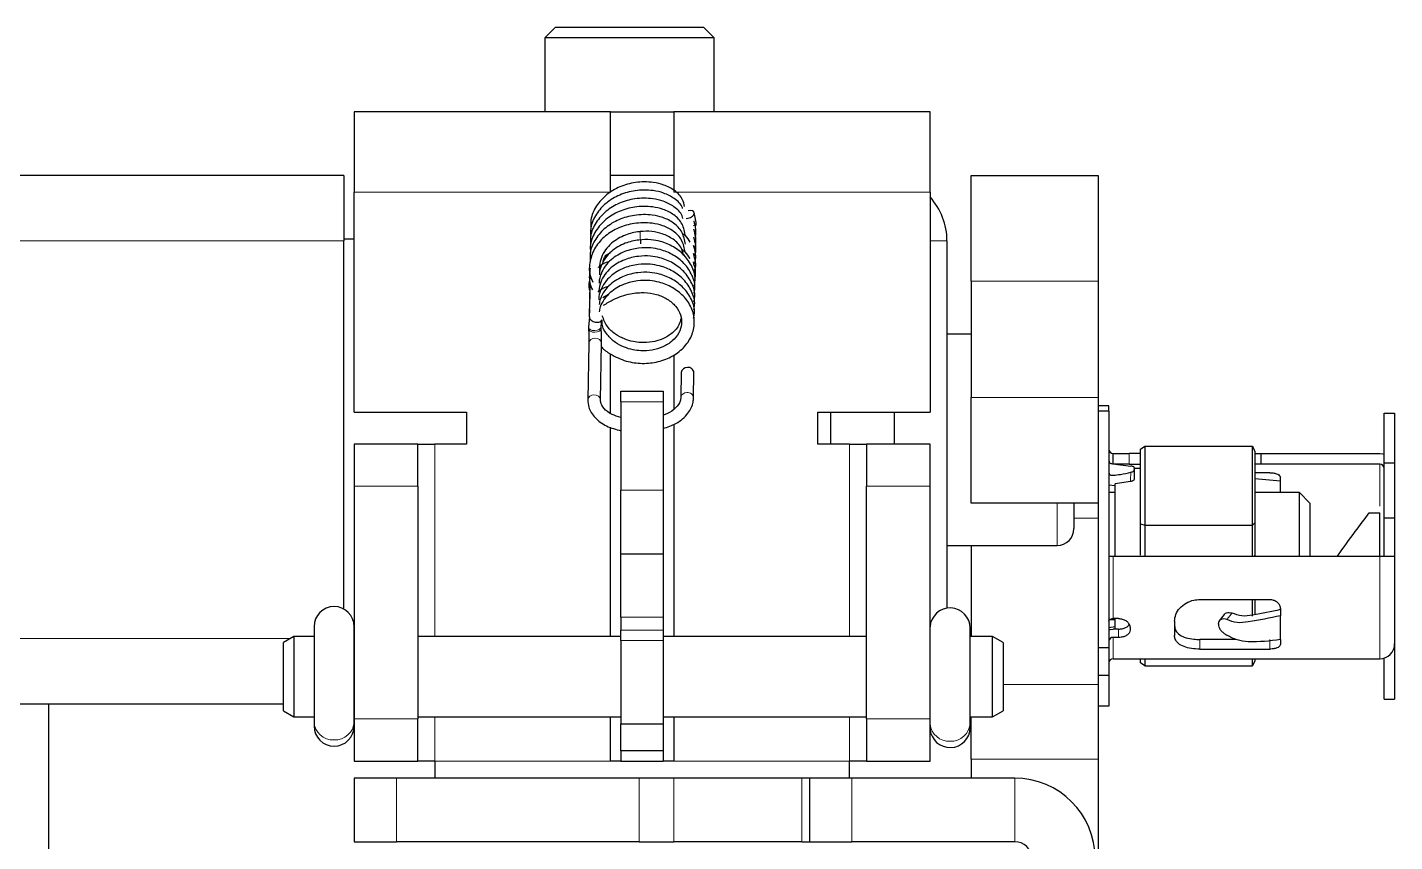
# Model space of a CAD drawing. Header units: millimetres. Extents: x -814 to 1058, y -456 to 1988.
# Drawn here: x -66.4 to -1.8, y -410 to -371.5 of the extents above; entities that cross this region are included whole.
import ezdxf

# ---------------------------------------------------------------- set-up
doc = ezdxf.new("R2010")
doc.units = ezdxf.units.MM

msp = doc.modelspace()

# ---------------------------------------------------------------- linework, layer by layer
at = {"color": 7, "linetype": 'Continuous', "lineweight": 25}
for p, q in [((-41.419, -371.533), (-41.919, -372.033)), ((-41.919, -372.033), (-41.919, -375.533)), ((-37.571, -372.033), (-41.919, -372.033)), ((-41.419, -371.533), (-37.615, -371.533)), ((-37.615, -371.533), (-34.419, -371.533)), ((-33.919, -372.033), (-37.571, -372.033)), ((-33.919, -372.033), (-34.419, -371.533)), ((-33.919, -375.533), (-33.919, -372.033)), ((-50.919, -375.533), (-50.919, -379.333)), ((-38.819, -375.533), (-50.919, -375.533)), ((-38.819, -379.333), (-38.819, -375.533)), ((-38.819, -375.533), (-35.819, -375.533)), ((-23.719, -375.533), (-35.819, -375.533)), ((-35.819, -375.533), (-35.819, -379.333)), ((-23.719, -379.333), (-23.719, -375.533)), ((-51.419, -378.533), (-680.419, -378.533)), ((-51.419, -378.533), (-51.419, -381.633)), ((-35.819, -378.533), (-38.819, -378.533)), ((-21.769, -378.533), (-15.769, -378.533)), ((-21.769, -383.533), (-21.769, -378.533)), ((-15.769, -378.533), (-15.769, -383.533)), ((-50.919, -389.733), (-50.919, -379.333)), ((-23.719, -379.333), (-23.719, -389.733)), ((-34.771, -380.765), (-34.862, -380.287)), ((-34.767, -380.845), (-34.771, -380.765)), ((-34.765, -380.886), (-34.767, -380.845)), ((-51.419, -381.533), (-50.919, -381.533)), ((-51.419, -399.035), (-51.419, -381.633)), ((-22.919, -381.633), (-22.919, -398.996)), ((-39.084, -382.329), (-38.82, -382.183)), ((-39.786, -383.688), (-39.805, -384.381)), ((-21.769, -383.533), (-21.769, -389.033)), ((-15.769, -383.533), (-15.769, -389.033)), ((-39.793, -384.075), (-39.81, -384.725)), ((-39.182, -384.307), (-38.911, -384.154)), ((-39.8, -384.461), (-39.817, -385.163)), ((-39.807, -384.848), (-39.816, -385.233)), ((-39.812, -385.223), (-39.856, -385.705)), ((-39.257, -385.678), (-39.227, -385.359)), ((-39.856, -385.705), (-39.853, -385.786)), ((-39.253, -385.758), (-39.257, -385.678)), ((-21.769, -386.033), (-22.919, -386.033)), ((-39.84, -386.466), (-39.888, -389.142)), ((-39.288, -389.153), (-39.24, -386.477)), ((-38.819, -389.778), (-38.819, -386.975)), ((-35.819, -387.021), (-35.819, -389.578)), ((-35.47, -387.85), (-35.491, -389.039)), ((-34.891, -389.05), (-34.87, -387.861)), ((-38.319, -388.733), (-36.319, -388.733)), ((-38.319, -389.233), (-38.319, -388.733)), ((-36.319, -388.733), (-36.319, -389.233)), ((-38.319, -389.233), (-38.319, -393.418)), ((-36.319, -389.233), (-36.319, -393.418)), ((-35.491, -389.026), (-35.491, -389.039)), ((-21.769, -394.033), (-21.769, -389.033)), ((-15.769, -389.033), (-15.769, -394.033)), ((-15.269, -389.433), (-15.769, -389.433)), ((-15.269, -389.675), (-15.269, -389.433)), ((-50.919, -389.733), (-45.619, -389.733)), ((-45.619, -389.733), (-45.619, -391.233)), ((-29.019, -391.233), (-29.019, -389.733)), ((-29.019, -389.733), (-23.719, -389.733)), ((-28.419, -389.733), (-28.419, -391.233)), ((-25.419, -389.733), (-25.419, -391.233)), ((-15.269, -389.675), (-15.769, -389.675)), ((-15.269, -389.675), (-15.269, -400.855)), ((-2.269, -389.775), (-1.769, -389.775)), ((-2.269, -392.117), (-2.269, -389.775)), ((-1.769, -389.775), (-1.769, -392.117)), ((-38.819, -400.333), (-38.819, -390.438)), ((-35.819, -390.297), (-35.819, -400.333)), ((-47.919, -391.233), (-50.919, -391.233)), ((-50.919, -391.233), (-50.919, -393.233)), ((-47.919, -393.233), (-47.919, -391.233)), ((-47.919, -391.233), (-47.119, -391.233)), ((-45.619, -391.233), (-47.119, -391.233)), ((-27.519, -391.233), (-29.019, -391.233)), ((-27.519, -391.233), (-26.719, -391.233)), ((-23.719, -391.233), (-26.719, -391.233)), ((-26.719, -391.233), (-26.719, -393.233)), ((-23.719, -393.233), (-23.719, -391.233)), ((-13.769, -391.483), (-13.569, -391.34)), ((-13.569, -391.34), (-13.569, -395.064)), ((-13.569, -391.34), (-8.484, -391.34)), ((-8.484, -395.064), (-8.484, -391.34)), ((-8.484, -391.34), (-8.369, -391.587)), ((-15.069, -392.183), (-15.069, -391.683)), ((-15.069, -391.683), (-14.319, -391.683)), ((-13.769, -391.683), (-14.319, -391.683)), ((-13.769, -395.007), (-13.769, -391.483)), ((-8.369, -391.587), (-8.369, -394.965)), ((-8.369, -391.683), (-8.069, -391.683)), ((-8.069, -392.183), (-8.069, -391.683)), ((-8.069, -391.683), (-2.469, -391.683)), ((-14.319, -392.183), (-15.069, -392.183)), ((-14.319, -392.183), (-13.769, -392.183)), ((-14.069, -392.371), (-14.069, -392.446)), ((-13.769, -392.383), (-14.069, -392.383)), ((-8.069, -392.183), (-8.369, -392.183)), ((-7.669, -392.591), (-8.369, -392.591)), ((-2.469, -392.183), (-8.069, -392.183)), ((-2.269, -392.117), (-1.769, -392.117)), ((-2.269, -394.727), (-2.269, -392.117)), ((-1.769, -392.117), (-1.769, -394.727)), ((-50.919, -393.233), (-50.919, -404.233)), ((-47.919, -393.233), (-47.919, -404.233)), ((-26.719, -404.233), (-26.719, -393.233)), ((-23.719, -404.233), (-23.719, -393.233)), ((-15.269, -393.157), (-14.969, -393.2)), ((-14.255, -393.01), (-14.969, -393.111)), ((-14.969, -396.533), (-14.969, -393.111)), ((-7.169, -392.992), (-8.369, -392.873)), ((-7.169, -392.992), (-7.169, -392.828)), ((-7.169, -393.533), (-7.169, -392.992)), ((-38.319, -396.418), (-38.319, -393.418)), ((-36.319, -393.418), (-36.319, -396.418)), ((-15.769, -394.033), (-21.769, -394.033)), ((-16.919, -394.033), (-16.919, -395.233)), ((-15.769, -394.033), (-15.769, -394.746)), ((-14.969, -393.533), (-15.269, -393.533)), ((-6.269, -393.533), (-8.369, -393.533)), ((-5.769, -394.033), (-6.269, -393.533)), ((-6.269, -396.533), (-6.269, -393.533)), ((-5.769, -394.033), (-5.769, -396.533)), ((-2.969, -394.484), (-2.469, -394.484)), ((-15.769, -394.746), (-15.769, -402.604)), ((-13.769, -396.487), (-13.769, -395.007)), ((-13.769, -395.007), (-13.569, -395.064)), ((-13.569, -395.064), (-13.569, -396.533)), ((-13.569, -395.064), (-8.484, -395.064)), ((-8.484, -395.064), (-8.369, -394.965)), ((-8.484, -396.533), (-8.484, -395.064)), ((-8.369, -394.965), (-8.369, -396.504)), ((-2.269, -394.727), (-1.769, -394.727)), ((-2.269, -396.533), (-2.269, -394.727)), ((-1.769, -394.727), (-1.769, -396.533)), ((-38.319, -396.418), (-36.319, -396.418)), ((-38.319, -399.418), (-38.319, -396.418)), ((-36.319, -396.418), (-36.319, -399.418)), ((-22.919, -396.033), (-17.719, -396.033)), ((-21.769, -396.033), (-21.769, -400.333)), ((-15.269, -396.533), (-15.069, -396.533)), ((-15.069, -396.533), (-4.469, -396.533)), ((-8.398, -396.533), (-8.369, -396.504)), ((-4.469, -396.533), (-2.469, -396.533)), ((-2.469, -396.533), (-1.769, -396.533)), ((-1.769, -396.533), (-1.769, -400.683)), ((-10.969, -398.583), (-7.669, -398.583)), ((-8.484, -399.373), (-8.484, -398.583)), ((-8.369, -398.583), (-8.369, -399.312)), ((-7.169, -399.025), (-7.169, -399.35)), ((-38.319, -399.418), (-38.319, -400.035)), ((-36.319, -399.418), (-36.319, -400.035)), ((-15.227, -399.533), (-14.969, -399.533)), ((-14.819, -399.486), (-15.069, -399.486)), ((-14.969, -399.984), (-14.969, -399.486)), ((-12.169, -399.607), (-12.169, -400.285)), ((-10.096, -399.754), (-10.096, -399.726)), ((-9.82, -399.294), (-10.052, -399.588)), ((-9.779, -399.25), (-9.816, -399.297)), ((-7.169, -400.481), (-7.169, -399.35)), ((-53.769, -400.333), (-54.269, -400.622)), ((-52.822, -400.333), (-53.769, -400.333)), ((-53.769, -400.333), (-53.769, -404.133)), ((-52.822, -399.869), (-52.822, -404.357)), ((-50.922, -404.357), (-50.922, -399.869)), ((-50.919, -400.333), (-50.922, -400.333)), ((-38.319, -400.333), (-47.919, -400.333)), ((-38.319, -400.517), (-38.319, -400.035)), ((-36.319, -400.035), (-36.319, -400.517)), ((-26.719, -400.333), (-36.319, -400.333)), ((-21.821, -404.422), (-21.821, -399.935)), ((-20.769, -400.333), (-21.821, -400.333)), ((-20.269, -400.622), (-20.769, -400.333)), ((-20.769, -402.233), (-20.769, -400.333)), ((-15.269, -399.91), (-14.969, -399.867)), ((-14.819, -399.984), (-15.069, -399.984)), ((-14.819, -400.381), (-15.069, -400.381)), ((-14.269, -399.903), (-14.269, -400.021)), ((-9.25, -400.476), (-10.969, -400.476)), ((-7.169, -400.481), (-7.169, -400.694)), ((-54.269, -403.845), (-54.269, -400.622)), ((-38.319, -400.517), (-38.319, -404.459)), ((-36.319, -400.517), (-36.319, -404.459)), ((-20.269, -400.622), (-20.269, -402.233)), ((-15.769, -400.855), (-15.269, -400.855)), ((-15.269, -400.855), (-15.269, -402.166)), ((-10.969, -400.929), (-7.669, -400.929)), ((-1.769, -400.683), (-1.769, -403.291)), ((-15.069, -401.383), (-8.069, -401.383)), ((-13.769, -401.584), (-13.769, -401.383)), ((-13.569, -401.726), (-13.769, -401.584)), ((-13.569, -401.383), (-13.569, -401.726)), ((-13.569, -401.726), (-8.484, -401.726)), ((-8.484, -401.726), (-8.484, -401.383)), ((-8.369, -401.479), (-8.484, -401.726)), ((-8.369, -401.383), (-8.369, -401.479)), ((-8.069, -401.383), (-2.469, -401.383)), ((-2.269, -403.291), (-2.269, -401.354)), ((-20.769, -404.133), (-20.769, -402.233)), ((-20.269, -402.233), (-20.269, -403.845)), ((-15.769, -402.166), (-15.269, -402.166)), ((-15.269, -402.166), (-15.269, -403.633)), ((-15.769, -402.604), (-15.769, -406.139)), ((-54.269, -403.533), (-677.469, -403.533)), ((-65.369, -403.533), (-65.369, -416.933)), ((-15.269, -403.633), (-15.769, -403.633)), ((-2.269, -403.291), (-1.769, -403.291)), ((-54.269, -403.845), (-53.769, -404.133)), ((-53.769, -404.133), (-52.822, -404.133)), ((-52.822, -404.357), (-52.822, -404.569)), ((-50.922, -404.133), (-50.919, -404.133)), ((-50.922, -404.569), (-50.922, -404.357)), ((-50.919, -404.233), (-50.919, -406.233)), ((-47.919, -404.133), (-38.319, -404.133)), ((-47.919, -406.233), (-47.919, -404.233)), ((-38.819, -406.233), (-38.819, -404.133)), ((-36.319, -404.133), (-26.719, -404.133)), ((-35.819, -404.133), (-35.819, -406.233)), ((-26.719, -404.233), (-26.719, -406.233)), ((-23.719, -406.233), (-23.719, -404.233)), ((-21.821, -404.133), (-20.769, -404.133)), ((-21.769, -406.139), (-21.769, -404.133)), ((-20.769, -404.133), (-20.269, -403.845)), ((-38.319, -404.459), (-36.319, -404.459)), ((-38.319, -405.733), (-38.319, -404.459)), ((-36.319, -404.459), (-36.319, -405.733)), ((-21.821, -404.635), (-21.821, -404.422)), ((-50.919, -406.233), (-47.919, -406.233)), ((-47.119, -406.233), (-47.919, -406.233)), ((-47.119, -406.233), (-47.119, -407.033)), ((-38.319, -406.233), (-38.819, -406.233)), ((-36.319, -405.733), (-38.319, -405.733)), ((-38.319, -405.733), (-38.319, -406.233)), ((-38.319, -406.233), (-36.319, -406.233)), ((-36.319, -405.733), (-36.319, -406.233)), ((-35.819, -406.233), (-36.319, -406.233)), ((-27.519, -407.033), (-27.519, -406.233)), ((-26.719, -406.233), (-27.519, -406.233)), ((-26.719, -406.233), (-23.719, -406.233)), ((-21.769, -406.139), (-21.769, -407.033)), ((-15.769, -406.139), (-15.769, -410.757)), ((-50.919, -407.033), (-50.919, -410.033)), ((-48.919, -407.033), (-50.919, -407.033)), ((-37.46, -407.033), (-48.919, -407.033)), ((-35.822, -407.033), (-37.46, -407.033)), ((-29.78, -407.033), (-35.822, -407.033)), ((-29.419, -407.033), (-29.78, -407.033)), ((-29.419, -407.033), (-29.419, -410.033)), ((-27.419, -407.033), (-29.419, -407.033)), ((-19.719, -407.033), (-27.419, -407.033)), ((-50.919, -410.033), (-48.919, -410.033)), ((-37.46, -410.033), (-48.919, -410.033)), ((-37.46, -410.033), (-35.822, -410.033)), ((-29.78, -410.033), (-35.822, -410.033)), ((-29.78, -410.033), (-29.419, -410.033)), ((-29.419, -410.033), (-27.419, -410.033)), ((-19.719, -410.033), (-27.419, -410.033))]:
    msp.add_line(p, q, dxfattribs=at)
at = {"color": 8, "linetype": 'Continuous', "lineweight": 18}
for p, q in [((-50.919, -379.333), (-38.819, -379.333)), ((-35.819, -379.333), (-23.719, -379.333)), ((-51.419, -381.633), (-680.419, -381.633)), ((-23.719, -381.633), (-22.919, -381.633)), ((-15.769, -383.533), (-21.769, -383.533)), ((-36.319, -389.233), (-38.319, -389.233)), ((-21.769, -389.033), (-15.769, -389.033)), ((-47.119, -391.233), (-47.119, -400.333)), ((-27.519, -400.333), (-27.519, -391.233)), ((-14.319, -391.683), (-14.319, -392.183)), ((-2.469, -394.174), (-2.469, -392.183)), ((-50.919, -393.233), (-47.919, -393.233)), ((-26.719, -393.233), (-23.719, -393.233)), ((-38.319, -393.418), (-36.319, -393.418)), ((-17.719, -396.033), (-17.719, -394.033)), ((-15.769, -394.746), (-16.919, -394.746)), ((-15.069, -396.533), (-15.069, -399.486)), ((-2.469, -401.383), (-2.469, -396.533)), ((-36.319, -399.418), (-38.319, -399.418)), ((-53.942, -400.433), (-677.796, -400.433)), ((-38.319, -400.035), (-36.319, -400.035)), ((-15.069, -400.381), (-15.069, -401.383)), ((-14.819, -400.381), (-14.819, -399.984)), ((-10.969, -400.476), (-10.969, -400.929)), ((-7.669, -400.929), (-7.669, -400.476)), ((-36.319, -400.517), (-38.319, -400.517)), ((-20.269, -402.604), (-15.769, -402.604)), ((-47.919, -404.233), (-50.919, -404.233)), ((-47.119, -404.133), (-47.119, -406.233)), ((-27.519, -406.233), (-27.519, -404.133)), ((-23.719, -404.233), (-26.719, -404.233)), ((-47.119, -406.233), (-38.819, -406.233)), ((-35.819, -406.233), (-27.519, -406.233)), ((-15.769, -406.139), (-21.769, -406.139)), ((-48.919, -410.033), (-48.919, -407.033)), ((-37.46, -407.033), (-37.46, -410.033)), ((-35.822, -410.033), (-35.822, -407.033)), ((-29.78, -407.033), (-29.78, -410.033)), ((-27.419, -410.033), (-27.419, -407.033)), ((-19.719, -410.033), (-19.719, -407.033))]:
    msp.add_line(p, q, dxfattribs=at)
at = {"color": 7, "linetype": 'Continuous', "lineweight": 25, "flags": 128}
for points in [[(-35.24, -380.568), (-35.15, -380.56), (-35.039, -380.524), (-34.944, -380.465), (-34.88, -380.394), (-34.857, -380.321), (-34.878, -380.257), (-34.94, -380.213), (-35.033, -380.194), (-35.143, -380.204), (-35.143, -380.204)], [(-2.469, -391.683), (-2.332, -391.697), (-2.269, -391.712)], [(-15.269, -399.607), (-15.265, -399.584), (-15.254, -399.561), (-15.235, -399.54), (-15.21, -399.521), (-15.18, -399.506), (-15.145, -399.495), (-15.108, -399.488), (-15.069, -399.486)], [(-15.269, -400.007), (-15.205, -399.995), (-15.069, -399.984)]]:
    msp.add_lwpolyline(points, dxfattribs=at)
at = {"color": 8, "linetype": 'Continuous', "lineweight": 18, "flags": 128}
for points in [[(-39.856, -385.706), (-39.835, -385.766), (-39.771, -385.823), (-39.674, -385.859), (-39.56, -385.87)], [(-39.853, -385.786), (-39.831, -385.847), (-39.767, -385.903), (-39.671, -385.94), (-39.556, -385.95)], [(-39.56, -385.87), (-39.445, -385.854), (-39.347, -385.813), (-39.281, -385.753), (-39.257, -385.685), (-39.257, -385.678)], [(-39.556, -385.95), (-39.441, -385.934), (-39.343, -385.893), (-39.277, -385.834), (-39.253, -385.765), (-39.253, -385.758)], [(-39.551, -386.23), (-39.435, -386.246), (-39.336, -386.296), (-39.267, -386.372), (-39.24, -386.464), (-39.24, -386.477)], [(-39.599, -388.906), (-39.484, -388.922), (-39.384, -388.972), (-39.315, -389.048), (-39.288, -389.14), (-39.288, -389.15)]]:
    msp.add_lwpolyline(points, dxfattribs=at)
at = {"color": 7, "linetype": 'Continuous', "lineweight": 25}
for centre, radius, start, end in [((-26.019, -381.633), 3.1, 0, 42.10345), ((-36.084, -381.575), 1.321, 180.03812, 188.14499), ((-35.201, -387.884), 0.271, 85.73425, 172.68849), ((-35.144, -387.887), 0.275, 5.44423, 97.76212), ((-15.069, -391.483), 0.2, 180, 270), ((-2.469, -392.383), 0.2, 360, 90), ((-15.169, -393.452), 0.0996, 183.92792, 234.46683), ((-17.719, -395.233), 0.8, 270, 360), ((-51.872, -399.869), 0.95, 0, 180), ((-22.771, -399.935), 0.95, 0, 176.43864), ((-15.087, -400.563), 0.183, 84.18756, 172.66613), ((-2.469, -400.683), 0.7, 270, 0), ((-15.069, -401.583), 0.2, 90, 180), ((-51.872, -404.569), 0.95, 180, 0), ((-22.771, -404.635), 0.95, 183.56136, 360), ((-19.719, -410.833), 3.8, 360, 90), ((-19.719, -410.833), 0.8, 0, 90)]:
    msp.add_arc(centre, radius, start, end, dxfattribs=at)
at = {"color": 8, "linetype": 'Continuous', "lineweight": 18}
for centre, radius, start, end in [((-34.952, -380.748), 0.181, 283.90594, 354.86143), ((-34.903, -380.846), 0.136, 306.99505, 0.34312), ((-31.407, -381.309), 6.004, 178.95899, 182.54389), ((-39.571, -386.5), 0.271, 85.73425, 172.68849), ((-35.221, -389.076), 0.274, 86.00044, 169.28545), ((-35.165, -389.076), 0.275, 5.45357, 97.76132), ((-39.619, -389.176), 0.271, 85.73561, 172.67092), ((-51.913, -404.312), 0.91, 182.83874, 272.58194), ((-51.831, -404.312), 0.91, 267.41806, 357.16126), ((-22.81, -404.372), 0.915, 186.49577, 272.45998), ((-22.73, -404.377), 0.91, 267.41806, 357.16126)]:
    msp.add_arc(centre, radius, start, end, dxfattribs=at)
at = {"color": 7, "linetype": 'Continuous', "lineweight": 25}
for points, knots in [([(-35.318, -379.999), (-35.34, -379.89), (-35.4, -379.593), (-35.756, -379.241), (-36.254, -378.979), (-36.885, -378.831), (-37.617, -378.834), (-38.384, -379.045), (-39.03, -379.429), (-39.508, -379.97), (-39.767, -380.533), (-39.749, -380.9), (-39.742, -381.033)], [0, 0, 0, 0, 0.0609839, 0.1665776, 0.2611484, 0.340769, 0.4665559, 0.5806366, 0.6944561, 0.8102727, 0.930746, 1, 1, 1, 1]), ([(-35.391, -380.571), (-35.401, -380.53), (-35.457, -380.303), (-35.783, -380.012), (-36.276, -379.748), (-36.91, -379.603), (-37.641, -379.608), (-38.407, -379.822), (-39.051, -380.208), (-39.526, -380.751), (-39.781, -381.307), (-39.762, -381.666), (-39.756, -381.791)], [0, 0, 0, 0, 0.024449, 0.134638, 0.233267, 0.316321, 0.447647, 0.56667, 0.685347, 0.806277, 0.931998, 1, 1, 1, 1]), ([(-35.408, -380.096), (-35.41, -380.086), (-35.463, -379.892), (-35.776, -379.629), (-36.264, -379.363), (-36.898, -379.217), (-37.629, -379.221), (-38.395, -379.434), (-39.041, -379.818), (-39.517, -380.36), (-39.773, -380.917), (-39.755, -381.276), (-39.749, -381.403)], [0, 0, 0, 0, 0.006133, 0.118338, 0.2188, 0.30339, 0.437085, 0.558298, 0.679195, 0.8023, 0.930319, 1, 1, 1, 1]), ([(-35.277, -381.792), (-35.314, -381.592), (-35.387, -381.201), (-35.796, -380.776), (-36.301, -380.519), (-36.933, -380.375), (-37.666, -380.383), (-38.43, -380.599), (-39.073, -380.987), (-39.545, -381.531), (-39.797, -382.087), (-39.776, -382.444), (-39.769, -382.568)], [0, 0, 0, 0, 0.106226, 0.207272, 0.297665, 0.373803, 0.494292, 0.60342, 0.712163, 0.823129, 0.938424, 1, 1, 1, 1]), ([(-35.27, -381.406), (-35.307, -381.207), (-35.378, -380.817), (-35.785, -380.392), (-36.289, -380.134), (-36.921, -379.989), (-37.654, -379.996), (-38.418, -380.211), (-39.062, -380.597), (-39.536, -381.141), (-39.789, -381.697), (-39.769, -382.055), (-39.762, -382.18)], [0, 0, 0, 0, 0.105633, 0.206699, 0.297136, 0.373302, 0.493784, 0.602944, 0.711752, 0.822704, 0.93802, 1, 1, 1, 1]), ([(-35.284, -382.179), (-35.322, -381.978), (-35.396, -381.586), (-35.806, -381.16), (-36.312, -380.904), (-36.945, -380.761), (-37.678, -380.77), (-38.442, -380.988), (-39.081, -381.376), (-39.564, -381.922), (-39.812, -382.576), (-39.842, -383.164), (-39.699, -383.482), (-39.653, -383.586)], [0, 0, 0, 0, 0.096474, 0.187715, 0.269314, 0.338055, 0.446879, 0.54541, 0.643562, 0.743794, 0.847905, 0.950346, 1, 1, 1, 1]), ([(-34.846, -381.954), (-34.831, -381.92), (-34.763, -381.764), (-34.779, -381.459), (-34.841, -381.202), (-34.872, -381.072)], [0, 0, 0, 0, 0.121305, 0.558409, 1, 1, 1, 1]), ([(-34.797, -381.431), (-34.786, -381.314), (-34.761, -381.065), (-34.829, -380.817), (-34.865, -380.686)], [0, 0, 0, 0, 0.468673, 1, 1, 1, 1]), ([(-37.41, -381.198), (-37.427, -381.199), (-37.664, -381.214), (-38.151, -381.34), (-38.699, -381.651), (-39.063, -382.045), (-39.264, -382.414), (-39.351, -382.808), (-39.336, -383.039), (-39.328, -383.156)], [0, 0, 0, 0, 0.01518, 0.217414, 0.450577, 0.582747, 0.72073, 0.859241, 1, 1, 1, 1]), ([(-34.861, -383.737), (-34.844, -383.661), (-34.777, -383.372), (-34.926, -382.864), (-35.287, -382.31), (-35.823, -381.893), (-36.381, -381.659), (-36.935, -381.56), (-37.503, -381.57), (-38.163, -381.723), (-38.709, -382.041), (-39.075, -382.435), (-39.269, -382.802), (-39.345, -383.089), (-39.341, -383.224), (-39.34, -383.242)], [0, 0, 0, 0, 0.039358, 0.151046, 0.260583, 0.359351, 0.456825, 0.521824, 0.60227, 0.695179, 0.802373, 0.863126, 0.926539, 0.990184, 1, 1, 1, 1]), ([(-35.365, -382.317), (-35.39, -382.203), (-35.456, -381.899), (-35.821, -381.545), (-36.323, -381.292), (-36.862, -381.158), (-37.225, -381.176), (-37.408, -381.185)], [0, 0, 0, 0, 0.151607, 0.400003, 0.622084, 0.809197, 1, 1, 1, 1]), ([(-35.385, -381.292), (-35.35, -381.322), (-35.211, -381.441), (-35.125, -381.585), (-35.06, -381.692)], [0, 0, 0, 0, 0.248613, 1, 1, 1, 1]), ([(-34.853, -382.339), (-34.838, -382.304), (-34.718, -382.026), (-34.804, -381.723), (-34.879, -381.459)], [0, 0, 0, 0, 0.124356, 1, 1, 1, 1]), ([(-34.875, -384.507), (-34.857, -384.43), (-34.792, -384.139), (-34.943, -383.629), (-35.307, -383.076), (-35.845, -382.662), (-36.404, -382.429), (-36.96, -382.332), (-37.527, -382.344), (-38.187, -382.499), (-38.732, -382.818), (-39.096, -383.214), (-39.288, -383.582), (-39.363, -383.869), (-39.358, -384.004), (-39.357, -384.021)], [0, 0, 0, 0, 0.0401594, 0.1517976, 0.2612129, 0.3598621, 0.4573196, 0.5222772, 0.6026376, 0.6954018, 0.8025801, 0.8633025, 0.9266611, 0.9902278, 1, 1, 1, 1]), ([(-34.868, -384.122), (-34.851, -384.046), (-34.785, -383.756), (-34.934, -383.246), (-35.297, -382.693), (-35.834, -382.278), (-36.393, -382.044), (-36.947, -381.946), (-37.515, -381.957), (-38.175, -382.111), (-38.72, -382.429), (-39.085, -382.825), (-39.279, -383.192), (-39.354, -383.479), (-39.349, -383.614), (-39.349, -383.632)], [0, 0, 0, 0, 0.039759, 0.151422, 0.260898, 0.359607, 0.457072, 0.522051, 0.602454, 0.695291, 0.802476, 0.863214, 0.9266, 0.990206, 1, 1, 1, 1]), ([(-39.172, -382.742), (-39.17, -382.676), (-39.164, -382.515), (-39.069, -382.374), (-39.014, -382.291)], [0, 0, 0, 0, 0.413792, 1, 1, 1, 1]), ([(-35.455, -382.013), (-35.402, -382.058), (-35.24, -382.193), (-35.141, -382.356), (-35.074, -382.465)], [0, 0, 0, 0, 0.329141, 1, 1, 1, 1]), ([(-34.858, -383.085), (-34.846, -383.057), (-34.732, -382.786), (-34.817, -382.494), (-34.893, -382.232)], [0, 0, 0, 0, 0.104944, 1, 1, 1, 1]), ([(-34.88, -382.774), (-34.857, -382.722), (-34.727, -382.427), (-34.814, -382.108), (-34.886, -381.845)], [0, 0, 0, 0, 0.176922, 1, 1, 1, 1]), ([(-39.772, -382.915), (-39.806, -383.146), (-39.858, -383.5), (-39.718, -383.833), (-39.67, -383.948)], [0, 0, 0, 0, 0.654086, 1, 1, 1, 1]), ([(-39.384, -382.886), (-39.382, -382.883), (-39.245, -382.718), (-39.054, -382.655), (-38.866, -382.593)], [0, 0, 0, 0, 0.019176, 1, 1, 1, 1]), ([(-34.882, -384.892), (-34.864, -384.814), (-34.799, -384.522), (-34.952, -384.012), (-35.317, -383.459), (-35.856, -383.046), (-36.416, -382.814), (-36.972, -382.718), (-37.539, -382.731), (-38.199, -382.887), (-38.743, -383.207), (-39.106, -383.604), (-39.298, -383.971), (-39.373, -384.259), (-39.366, -384.393), (-39.365, -384.411)], [0, 0, 0, 0, 0.04056, 0.152172, 0.261527, 0.360118, 0.457567, 0.522504, 0.602821, 0.695513, 0.802684, 0.863391, 0.926722, 0.99025, 1, 1, 1, 1]), ([(-34.841, -383.41), (-34.838, -383.401), (-34.738, -383.15), (-34.82, -382.879), (-34.9, -382.618)], [0, 0, 0, 0, 0.03738, 1, 1, 1, 1]), ([(-39.779, -383.302), (-39.827, -383.536), (-39.876, -383.774), (-39.796, -383.998), (-39.794, -384.002)], [0, 0, 0, 0, 0.983775, 1, 1, 1, 1]), ([(-34.889, -385.277), (-34.871, -385.198), (-34.807, -384.905), (-34.96, -384.394), (-35.327, -383.843), (-35.867, -383.43), (-36.428, -383.199), (-36.984, -383.104), (-37.551, -383.118), (-38.21, -383.275), (-38.756, -383.597), (-39.113, -383.992), (-39.3, -384.327), (-39.336, -384.544), (-39.351, -384.633)], [0, 0, 0, 0, 0.0421697, 0.1570546, 0.2695783, 0.3710235, 0.4713446, 0.538179, 0.6208254, 0.7161819, 0.8265148, 0.889, 0.9541745, 1, 1, 1, 1]), ([(-39.243, -386.635), (-39.239, -386.64), (-39.134, -386.776), (-38.751, -387.036), (-38.11, -387.339), (-37.311, -387.451), (-36.548, -387.368), (-35.844, -387.091), (-35.278, -386.641), (-34.922, -386.058), (-34.812, -385.414), (-34.959, -384.778), (-35.34, -384.226), (-35.878, -383.814), (-36.44, -383.584), (-36.996, -383.49), (-37.563, -383.505), (-38.222, -383.663), (-38.767, -383.986), (-39.123, -384.382), (-39.304, -384.703), (-39.338, -384.905), (-39.35, -384.98)], [0, 0, 0, 0, 0.001739, 0.04451, 0.111438, 0.17172, 0.231589, 0.292281, 0.355433, 0.417856, 0.478483, 0.541525, 0.603252, 0.6589, 0.713959, 0.750631, 0.795969, 0.848267, 0.908822, 0.94311, 0.978867, 1, 1, 1, 1]), ([(-39.404, -384.049), (-39.403, -384.048), (-39.264, -383.884), (-39.074, -383.819), (-38.885, -383.755)], [0, 0, 0, 0, 0.004308, 1, 1, 1, 1]), ([(-39.141, -384.668), (-38.987, -384.575), (-38.609, -384.344), (-38.061, -384.15), (-37.544, -384.079), (-37.121, -384.065), (-36.627, -384.142), (-36.111, -384.37), (-35.714, -384.709), (-35.478, -385.122), (-35.429, -385.563), (-35.561, -385.995), (-35.869, -386.374), (-36.315, -386.653), (-36.838, -386.812), (-37.327, -386.841), (-37.775, -386.785), (-38.188, -386.661), (-38.618, -386.431), (-38.994, -386.065), (-39.224, -385.685), (-39.215, -385.44), (-39.213, -385.377)], [0, 0, 0, 0, 0.0576018, 0.1420115, 0.1748188, 0.2026277, 0.2573835, 0.3116903, 0.3665058, 0.4231459, 0.4787909, 0.5327359, 0.5890025, 0.6444178, 0.6947054, 0.7446298, 0.7775727, 0.8177835, 0.8637472, 0.916751, 0.9788236, 1, 1, 1, 1]), ([(-39.807, -385.224), (-39.81, -385.231), (-39.822, -385.259), (-39.798, -385.318), (-39.736, -385.386), (-39.638, -385.443), (-39.561, -385.461), (-39.523, -385.469)], [0, 0, 0, 0, 0.07364, 0.30523, 0.53682, 0.76841, 1, 1, 1, 1]), ([(-39.523, -385.469), (-39.484, -385.473), (-39.407, -385.48), (-39.309, -385.454), (-39.243, -385.409), (-39.233, -385.368), (-39.229, -385.349)], [0, 0, 0, 0, 0.262071, 0.524142, 0.786214, 1, 1, 1, 1]), ([(-35.489, -385.3), (-35.513, -385.401), (-35.571, -385.648), (-35.868, -385.989), (-36.311, -386.268), (-36.835, -386.426), (-37.324, -386.454), (-37.771, -386.397), (-38.185, -386.273), (-38.61, -386.042), (-39.008, -385.678), (-39.135, -385.35), (-39.204, -385.174)], [0, 0, 0, 0, 0.079664, 0.195766, 0.310074, 0.413804, 0.516835, 0.584804, 0.667751, 0.762541, 0.871932, 1, 1, 1, 1]), ([(-39.853, -385.786), (-39.85, -385.839), (-39.846, -385.945), (-39.841, -386.133), (-39.839, -386.303), (-39.839, -386.412), (-39.84, -386.455), (-39.84, -386.466)], [0, 0, 0, 0, 0.2417876, 0.4764484, 0.7132302, 0.9295094, 1, 1, 1, 1]), ([(-39.24, -386.477), (-39.239, -386.431), (-39.238, -386.337), (-39.241, -386.142), (-39.246, -385.934), (-39.251, -385.817), (-39.253, -385.758)], [0, 0, 0, 0, 0.24318, 0.501797, 0.7492723, 1, 1, 1, 1]), ([(-39.888, -389.142), (-39.878, -389.26), (-39.854, -389.564), (-39.564, -390.011), (-39.043, -390.406), (-38.556, -390.541), (-38.319, -390.607)], [0, 0, 0, 0, 0.171378, 0.44156, 0.728252, 1, 1, 1, 1]), ([(-38.319, -389.982), (-38.468, -389.938), (-38.817, -389.834), (-39.157, -389.55), (-39.28, -389.316), (-39.286, -389.187), (-39.288, -389.153)], [0, 0, 0, 0, 0.240048, 0.562087, 0.882317, 1, 1, 1, 1]), ([(-35.491, -389.039), (-35.497, -389.092), (-35.513, -389.243), (-35.705, -389.517), (-36.012, -389.767), (-36.263, -389.849), (-36.319, -389.868)], [0, 0, 0, 0, 0.19706, 0.559349, 0.901347, 1, 1, 1, 1]), ([(-36.319, -390.503), (-36.112, -390.43), (-35.633, -390.26), (-35.141, -389.816), (-34.915, -389.371), (-34.896, -389.116), (-34.891, -389.05)], [0, 0, 0, 0, 0.259805, 0.600472, 0.896035, 1, 1, 1, 1]), ([(-15.269, -391.996), (-15.268, -392.014), (-15.266, -392.05), (-15.249, -392.1), (-15.212, -392.149), (-15.142, -392.161), (-15.094, -392.167), (-15.069, -392.17)], [0, 0, 0, 0, 0.195302, 0.377541, 0.538909, 0.761383, 1, 1, 1, 1]), ([(-15.269, -392.555), (-15.268, -392.574), (-15.266, -392.609), (-15.249, -392.657), (-15.211, -392.703), (-15.135, -392.705), (-14.973, -392.702), (-14.661, -392.668), (-14.391, -392.604), (-14.227, -392.564)], [0, 0, 0, 0, 0.052051, 0.100621, 0.143629, 0.208426, 0.277664, 0.558659, 1, 1, 1, 1]), ([(-14.962, -392.183), (-14.883, -392.193), (-14.632, -392.224), (-14.392, -392.253), (-14.227, -392.273)], [0, 0, 0, 0, 0.313457, 1, 1, 1, 1]), ([(-14.069, -392.371), (-14.071, -392.358), (-14.076, -392.333), (-14.117, -392.301), (-14.171, -392.281), (-14.211, -392.275), (-14.227, -392.273)], [0, 0, 0, 0, 0.2663111, 0.549123, 0.8297768, 1, 1, 1, 1]), ([(-14.227, -392.564), (-14.203, -392.557), (-14.154, -392.542), (-14.101, -392.508), (-14.073, -392.475), (-14.07, -392.454), (-14.069, -392.446)], [0, 0, 0, 0, 0.266331, 0.548449, 0.829136, 1, 1, 1, 1]), ([(-14.069, -392.446), (-14.069, -392.473), (-14.069, -392.544), (-14.069, -392.658), (-14.069, -392.774), (-14.069, -392.847), (-14.069, -392.877)], [0, 0, 0, 0, 0.190015, 0.497902, 0.793065, 1, 1, 1, 1]), ([(-7.669, -392.591), (-7.613, -392.593), (-7.5, -392.598), (-7.35, -392.635), (-7.238, -392.693), (-7.177, -392.761), (-7.171, -392.809), (-7.169, -392.828)], [0, 0, 0, 0, 0.214385, 0.428772, 0.643033, 0.856802, 1, 1, 1, 1]), ([(-14.146, -392.978), (-14.159, -392.984), (-14.191, -392.998), (-14.231, -393.006), (-14.255, -393.01)], [0, 0, 0, 0, 0.40435, 1, 1, 1, 1]), ([(-14.069, -392.877), (-14.072, -392.89), (-14.077, -392.917), (-14.11, -392.952), (-14.137, -392.972), (-14.146, -392.978)], [0, 0, 0, 0, 0.404591, 0.809176, 1, 1, 1, 1]), ([(-4.469, -396.533), (-4.189, -396.139), (-3.689, -395.434), (-3.189, -394.774), (-2.969, -394.484)], [0, 0, 0, 0, 0.559911, 1, 1, 1, 1]), ([(-2.469, -396.533), (-2.469, -396.139), (-2.469, -395.434), (-2.469, -394.774), (-2.469, -394.484)], [0, 0, 0, 0, 0.559866, 1, 1, 1, 1]), ([(-12.169, -399.607), (-12.156, -399.5), (-12.132, -399.288), (-11.932, -398.982), (-11.634, -398.741), (-11.295, -398.604), (-11.066, -398.589), (-10.969, -398.583)], [0, 0, 0, 0, 0.2128333, 0.4258501, 0.6355415, 0.8465873, 1, 1, 1, 1]), ([(-9.779, -399.25), (-9.772, -399.245), (-9.737, -399.219), (-9.652, -399.192), (-9.538, -399.197), (-9.466, -399.218), (-9.442, -399.224)], [0, 0, 0, 0, 0.0886958, 0.4577393, 0.8266943, 1, 1, 1, 1]), ([(-7.169, -399.06), (-7.598, -399.157), (-8.19, -399.291), (-9.003, -399.406), (-9.295, -399.285), (-9.442, -399.224)], [0, 0, 0, 0, 0.56666, 0.780905, 1, 1, 1, 1]), ([(-7.669, -398.583), (-7.613, -398.588), (-7.5, -398.598), (-7.35, -398.676), (-7.237, -398.789), (-7.177, -398.913), (-7.171, -398.993), (-7.169, -399.025)], [0, 0, 0, 0, 0.214445, 0.428893, 0.643239, 0.857188, 1, 1, 1, 1]), ([(-14.819, -399.486), (-14.757, -399.491), (-14.633, -399.5), (-14.469, -399.575), (-14.344, -399.682), (-14.278, -399.799), (-14.272, -399.873), (-14.269, -399.903)], [0, 0, 0, 0, 0.214393, 0.428789, 0.643061, 0.856854, 1, 1, 1, 1]), ([(-14.819, -399.984), (-14.757, -399.981), (-14.633, -399.973), (-14.47, -399.914), (-14.357, -399.841), (-14.325, -399.779), (-14.314, -399.757)], [0, 0, 0, 0, 0.28124, 0.562484, 0.843527, 1, 1, 1, 1]), ([(-12.169, -399.816), (-12.157, -399.901), (-12.132, -400.072), (-11.934, -400.267), (-11.638, -400.399), (-11.299, -400.466), (-11.068, -400.473), (-10.969, -400.476)], [0, 0, 0, 0, 0.212376, 0.424979, 0.633479, 0.843609, 1, 1, 1, 1]), ([(-9.693, -399.531), (-9.741, -399.519), (-9.839, -399.495), (-9.964, -399.515), (-10.054, -399.576), (-10.092, -399.654), (-10.095, -399.709), (-10.096, -399.726)], [0, 0, 0, 0, 0.225867, 0.451734, 0.677598, 0.903479, 1, 1, 1, 1]), ([(-10.096, -399.754), (-10.091, -399.796), (-10.082, -399.879), (-10.006, -400.015), (-9.895, -400.139), (-9.783, -400.221), (-9.714, -400.255), (-9.693, -400.265)], [0, 0, 0, 0, 0.225883, 0.451767, 0.67765, 0.903524, 1, 1, 1, 1]), ([(-7.169, -399.35), (-7.668, -399.458), (-8.339, -399.604), (-9.233, -399.715), (-9.538, -399.593), (-9.693, -399.531)], [0, 0, 0, 0, 0.587693, 0.790818, 1, 1, 1, 1]), ([(-14.269, -400.021), (-14.275, -400.064), (-14.287, -400.149), (-14.381, -400.256), (-14.52, -400.334), (-14.675, -400.375), (-14.778, -400.379), (-14.819, -400.381)], [0, 0, 0, 0, 0.214305, 0.42865, 0.642279, 0.856223, 1, 1, 1, 1]), ([(-10.969, -400.929), (-11.104, -400.923), (-11.373, -400.912), (-11.733, -400.821), (-12.002, -400.672), (-12.148, -400.485), (-12.163, -400.344), (-12.169, -400.285)], [0, 0, 0, 0, 0.213238, 0.42649, 0.63916, 0.849598, 1, 1, 1, 1]), ([(-7.169, -400.481), (-7.668, -400.544), (-8.339, -400.629), (-9.233, -400.524), (-9.538, -400.352), (-9.693, -400.265)], [0, 0, 0, 0, 0.587693, 0.790818, 1, 1, 1, 1]), ([(-7.169, -400.694), (-7.174, -400.722), (-7.185, -400.779), (-7.271, -400.849), (-7.397, -400.899), (-7.538, -400.925), (-7.631, -400.928), (-7.669, -400.929)], [0, 0, 0, 0, 0.214373, 0.428779, 0.642592, 0.856666, 1, 1, 1, 1])]:
    msp.add_open_spline(points, degree=3, knots=knots, dxfattribs=at)
at = {"color": 8, "linetype": 'Continuous', "lineweight": 18}
for points, knots in [([(-14.255, -393.01), (-14.253, -392.976), (-14.25, -392.899), (-14.243, -392.778), (-14.235, -392.664), (-14.229, -392.592), (-14.227, -392.564), (-14.227, -392.564)], [0, 0, 0, 0, 0.23003, 0.514952, 0.811013, 0.999883, 1, 1, 1, 1]), ([(-9.442, -399.224), (-9.463, -399.25), (-9.505, -399.3), (-9.572, -399.383), (-9.635, -399.46), (-9.677, -399.512), (-9.693, -399.531)], [0, 0, 0, 0, 0.246022, 0.497638, 0.810556, 1, 1, 1, 1])]:
    msp.add_open_spline(points, degree=3, knots=knots, dxfattribs=at)

doc.saveas('drawing.dxf')
